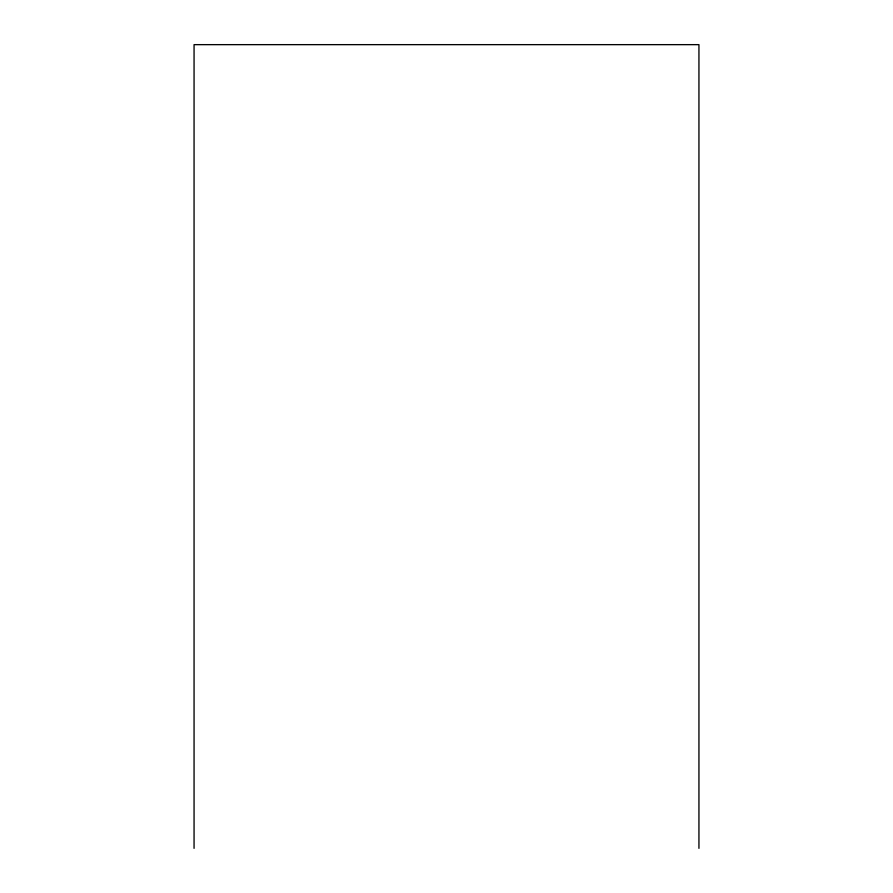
<?xml version="1.0" encoding="UTF-8"?>
<svg xmlns="http://www.w3.org/2000/svg" width="893" height="893" viewBox="0 0 893 893"><rect width="100%" height="100%" fill="white"/><g stroke="black" fill="none" stroke-linecap="round" stroke-linejoin="round"><path stroke-width="1.34" d="M698.94 848.35L698.94 44.65L194.06 44.65L194.06 848.35"/></g></svg>
